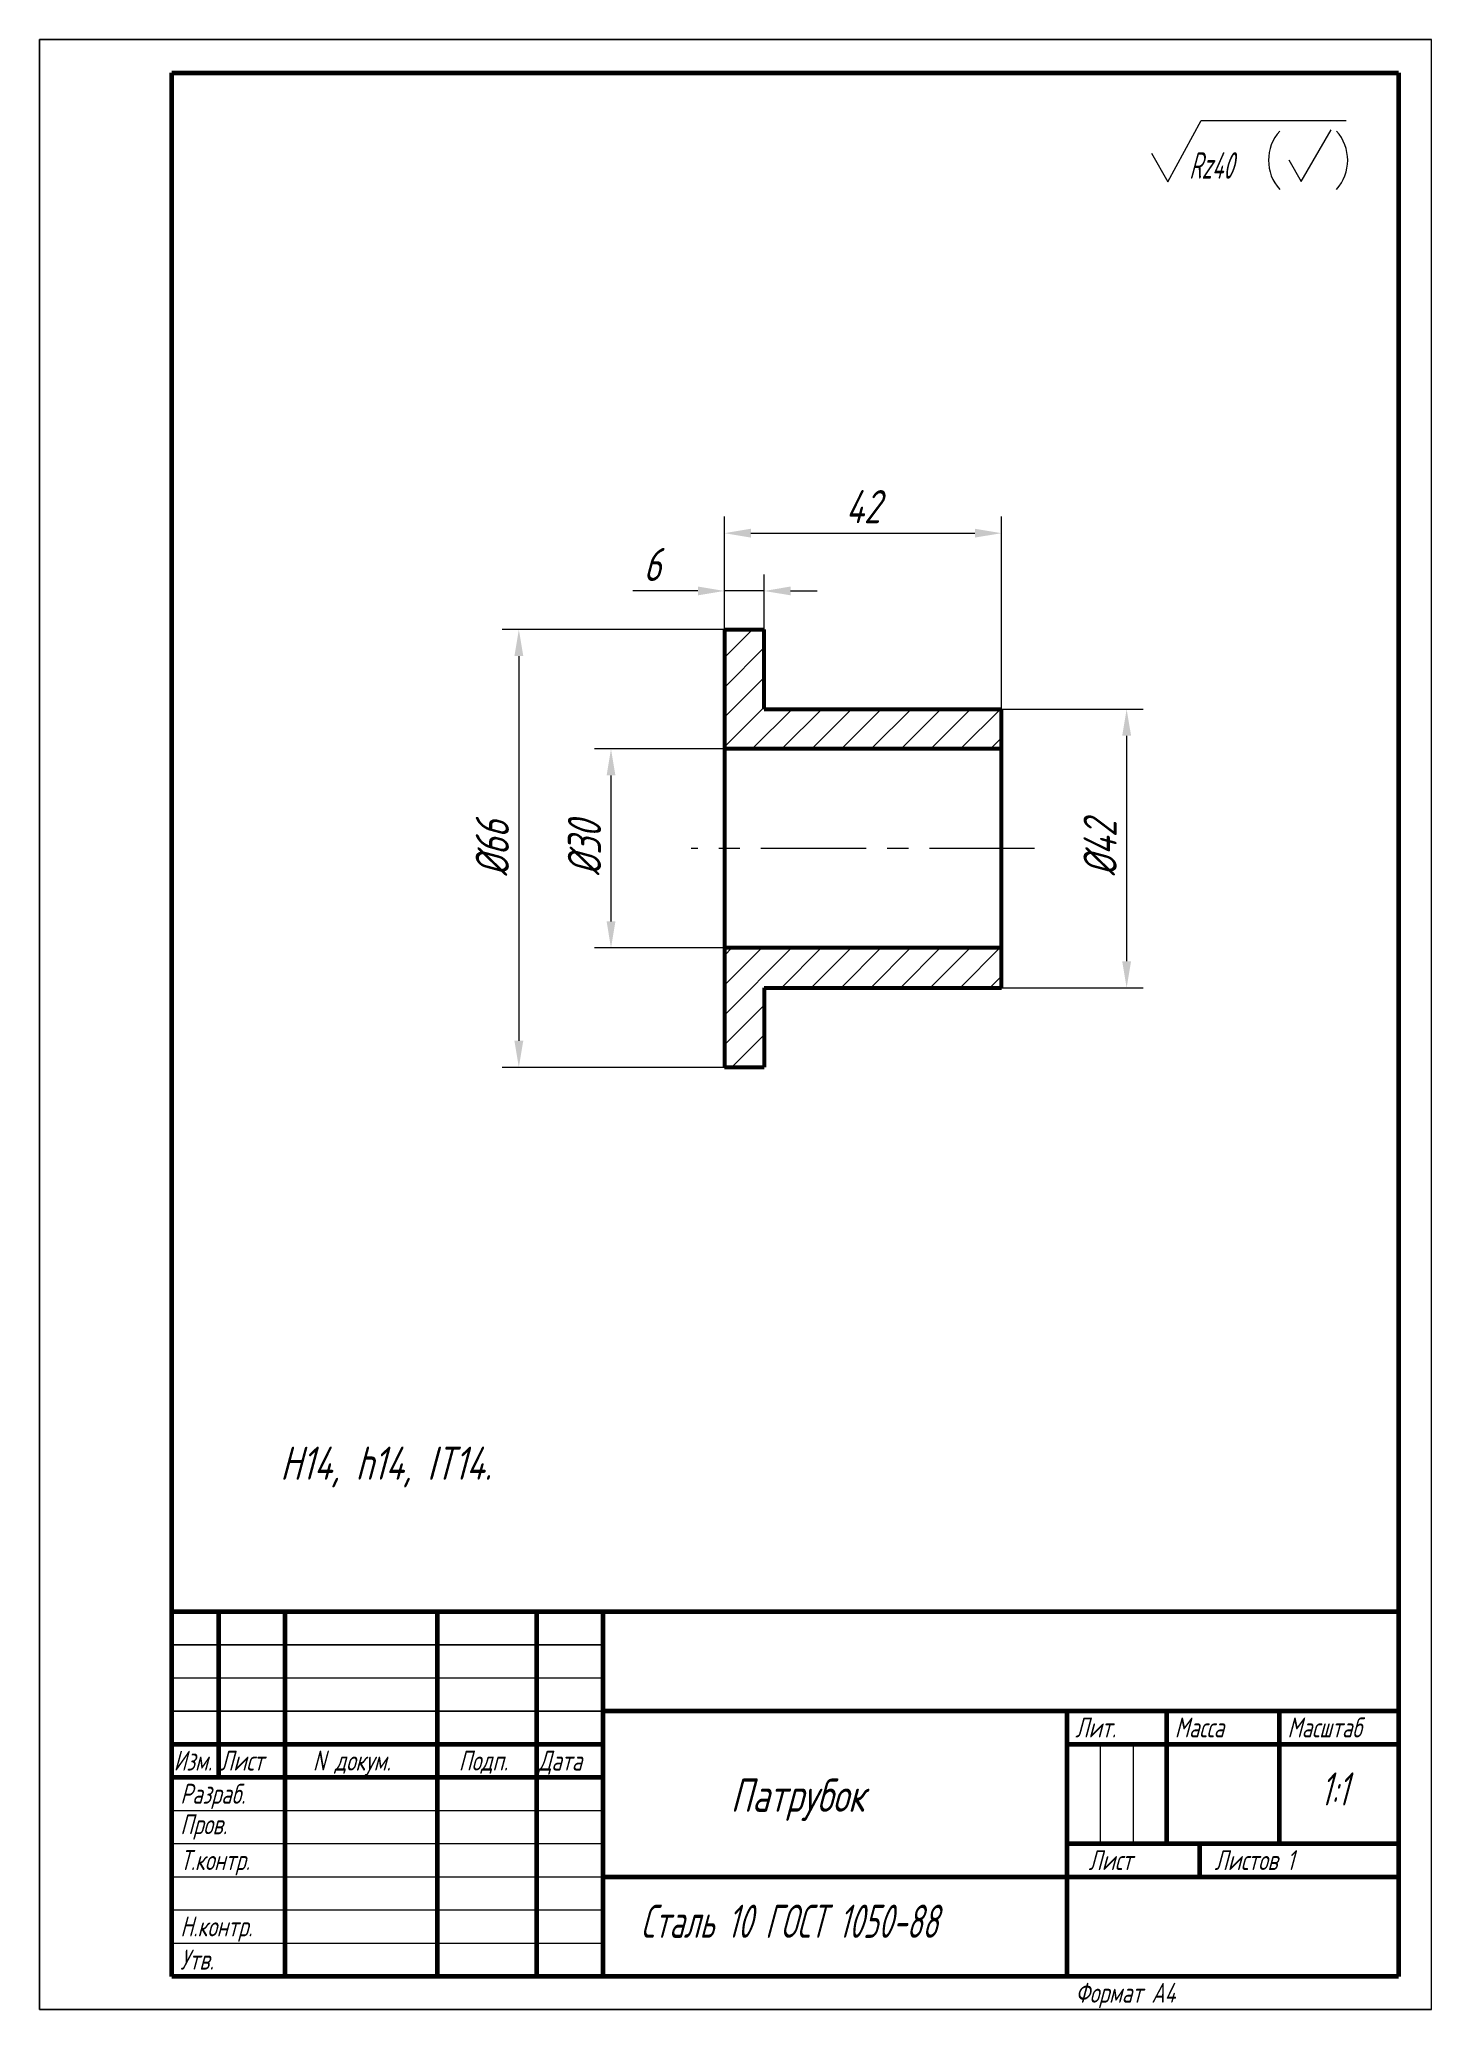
# Model space of a CAD drawing. Header units: millimetres. Extents: x 1150 to 1360, y 0 to 297.
import ezdxf

# ---------------------------------------------------------------- set-up
doc = ezdxf.new("R2010")
doc.units = ezdxf.units.MM
doc.linetypes.add('осевая', pattern=[50.8, 31.75, -6.35, 6.35, -6.35])
doc.layers.get('0').update_dxf_attribs({"lineweight": 15})
for name, color, linetype, lineweight in [('Осевая', 7, 'осевая', 15), ('Основная', 7, 'Continuous', 60), ('Размерная', 7, 'Continuous', 18), ('Техт', 7, 'Continuous', 18), ('Штриховка', 7, 'Continuous', 18)]:
    doc.layers.add(name, color=color, linetype=linetype, lineweight=lineweight)
doc.styles.add('ESKD', font='Eskd2__1.ttf', dxfattribs={"oblique": 15, "height": 4})
doc.styles.get("Standard").update_dxf_attribs({"font": 'simplex.shx', "width": 0.7, "oblique": 15, "height": 5})
doc.dimstyles.new('ESKD', dxfattribs={"dimtxt": 4, "dimasz": 4, "dimexe": 2.5, "dimexo": 0, "dimgap": 1.5, "dimtad": 3, "dimdec": 3, "dimdsep": 46, "dimtxsty": 'Standard', "dimcen": 1.5, "dimdle": 1.25, "dimclrd": 256, "dimclre": 256, "dimclrt": 256, "dimazin": 2, "dimtfac": 0.766667, "dimtdec": 3, "dimtmove": 0, "dimatfit": 0, "dimtvp": 1.5, "dimtolj": 1, "dimtzin": 0, "dimlwd": -1, "dimlwe": -1, "dimarcsym": 0})
pattern_1 = [(45, (775.9176, 1311.4356), (-2.245064, 2.245064), [])]

# ---------------------------------------------------------------- blocks, each defined once
blk = doc.blocks.new('*D67')
at = {"layer": 'DEFPOINTS', "color": 0, "ltscale": 10, "transparency": 16777216}
for p in [(1295.12, 222.59), (1253.32, 208.06), (1295.12, 196.06)]:
    blk.add_point(p, dxfattribs=at)
at = {"layer": 'Размерная', "ltscale": 10, "transparency": 16777216}
for p, q in [((1253.32, 208.06), (1253.32, 225.09)), ((1295.12, 196.06), (1295.12, 225.09)), ((1257.32, 222.59), (1291.12, 222.59))]:
    blk.add_line(p, q, dxfattribs=at)
for points in [[(1257.32, 223.26), (1257.32, 221.93), (1253.32, 222.59)], [(1291.12, 223.26), (1291.12, 221.93), (1295.12, 222.59)]]:
    blk.add_solid(points, dxfattribs=at)
at = {"layer": 'Размерная', "ltscale": 10, "transparency": 16777216, "insert": (1274.22, 226.59), "char_height": 5, "attachment_point": 5}
blk.add_mtext('\\A1;42', dxfattribs=at)
blk = doc.blocks.new('*D68')
at = {"layer": 'DEFPOINTS', "color": 0, "ltscale": 10, "transparency": 16777216}
for p in [(1253.32, 208.06), (1222.32, 142.06), (1253.32, 142.06)]:
    blk.add_point(p, dxfattribs=at)
at = {"layer": 'Размерная', "ltscale": 10, "transparency": 16777216}
for p, q in [((1253.32, 208.06), (1219.82, 208.06)), ((1222.32, 204.06), (1222.32, 146.06)), ((1253.32, 142.06), (1219.82, 142.06))]:
    blk.add_line(p, q, dxfattribs=at)
for points in [[(1221.65, 204.06), (1222.99, 204.06), (1222.32, 208.06)], [(1221.65, 146.06), (1222.99, 146.06), (1222.32, 142.06)]]:
    blk.add_solid(points, dxfattribs=at)
at = {"layer": 'Размерная', "ltscale": 10, "transparency": 16777216, "insert": (1218.32, 175.06), "char_height": 5, "attachment_point": 5, "rotation": 90}
blk.add_mtext('\\A1;%%c66', dxfattribs=at)
blk = doc.blocks.new('*D69')
at = {"layer": 'DEFPOINTS', "color": 0, "ltscale": 10, "transparency": 16777216}
for p in [(1253.32, 190.06), (1236.22, 160.06), (1253.32, 160.06)]:
    blk.add_point(p, dxfattribs=at)
at = {"layer": 'Размерная', "ltscale": 10, "transparency": 16777216}
for p, q in [((1253.32, 190.06), (1233.72, 190.06)), ((1236.22, 186.06), (1236.22, 164.06)), ((1253.32, 160.06), (1233.72, 160.06))]:
    blk.add_line(p, q, dxfattribs=at)
for points in [[(1235.56, 186.06), (1236.89, 186.06), (1236.22, 190.06)], [(1235.56, 164.06), (1236.89, 164.06), (1236.22, 160.06)]]:
    blk.add_solid(points, dxfattribs=at)
at = {"layer": 'Размерная', "ltscale": 10, "transparency": 16777216, "insert": (1232.22, 175.06), "char_height": 5, "attachment_point": 5, "rotation": 90}
blk.add_mtext('\\A1;%%c30', dxfattribs=at)
blk = doc.blocks.new('*D70')
at = {"layer": 'DEFPOINTS', "color": 0, "ltscale": 10, "transparency": 16777216}
for p in [(1259.32, 213.88), (1253.32, 208.06), (1259.32, 208.06)]:
    blk.add_point(p, dxfattribs=at)
at = {"layer": 'Размерная', "ltscale": 10, "transparency": 16777216}
for p, q in [((1249.32, 213.88), (1239.53, 213.88)), ((1253.32, 208.06), (1253.32, 216.38)), ((1259.32, 213.88), (1253.32, 213.88)), ((1259.32, 208.06), (1259.32, 216.38)), ((1263.32, 213.88), (1267.32, 213.88))]:
    blk.add_line(p, q, dxfattribs=at)
for points in [[(1249.32, 214.55), (1249.32, 213.22), (1253.32, 213.88)], [(1263.32, 214.55), (1263.32, 213.22), (1259.32, 213.88)]]:
    blk.add_solid(points, dxfattribs=at)
at = {"layer": 'Размерная', "ltscale": 10, "transparency": 16777216, "insert": (1242.43, 217.88), "char_height": 5, "attachment_point": 5}
blk.add_mtext('\\A1;6', dxfattribs=at)
blk = doc.blocks.new('*D71')
at = {"layer": 'DEFPOINTS', "color": 0, "ltscale": 10, "transparency": 16777216}
for p in [(1295.12, 196.06), (1295.12, 154.06), (1314, 154.06)]:
    blk.add_point(p, dxfattribs=at)
at = {"layer": 'Размерная', "ltscale": 10, "transparency": 16777216}
for p, q in [((1295.12, 196.06), (1316.5, 196.06)), ((1314, 192.06), (1314, 158.06)), ((1295.12, 154.06), (1316.5, 154.06))]:
    blk.add_line(p, q, dxfattribs=at)
for points in [[(1313.33, 192.06), (1314.67, 192.06), (1314, 196.06)], [(1313.33, 158.06), (1314.67, 158.06), (1314, 154.06)]]:
    blk.add_solid(points, dxfattribs=at)
at = {"layer": 'Размерная', "ltscale": 10, "transparency": 16777216, "insert": (1310, 175.06), "char_height": 5, "attachment_point": 5, "rotation": 90}
blk.add_mtext('\\A1;%%c42', dxfattribs=at)

msp = doc.modelspace()

# ---------------------------------------------------------------- hatches: boundary and pattern name
at = {"layer": 'Штриховка', "ltscale": 10}
h = msp.add_hatch(dxfattribs=at)
h.set_pattern_fill('ANSI31', color=256, style=0)
h.set_pattern_definition(pattern_1)
h.paths.add_polyline_path([(1295.1203, 190.0649), (1295.1203, 196.0649), (1259.3236, 196.0649), (1259.3236, 208.0649), (1253.3236, 208.0649), (1253.3236, 190.0649)])
h = msp.add_hatch(dxfattribs=at)
h.set_pattern_fill('ANSI31', color=256, style=0)
h.set_pattern_definition(pattern_1)
h.paths.add_polyline_path([(1295.1203, 154.0649), (1295.1203, 160.0649), (1253.3236, 160.0649), (1253.3236, 142.0649), (1259.3236, 142.0649), (1259.3236, 154.0649)])

# ---------------------------------------------------------------- linework, layer by layer
for p, q in [((1150, 297.0361), (1150, 0.0361)), ((1150, 0.0361), (1150, 297.0361)), ((1150, 297.0361), (1360, 297.0361)), ((1360, 297.0361), (1150, 297.0361)), ((1360, 0.0361), (1360, 297.0361)), ((1170, 55.0361), (1235, 55.0361)), ((1170, 55), (1235, 55)), ((1170, 50.0361), (1235, 50.0361)), ((1170, 50), (1235, 50)), ((1170, 45.0361), (1235, 45.0361)), ((1170, 45), (1235, 45)), ((1310, 40.0361), (1310, 25.0361)), ((1310, 40), (1310, 25)), ((1315, 40.0361), (1315, 25.0361)), ((1315, 40), (1315, 25)), ((1170, 30.0361), (1235, 30.0361)), ((1170, 25.0361), (1235, 25.0361)), ((1170, 20.0361), (1235, 20.0361)), ((1170, 15.0361), (1235, 15.0361)), ((1170, 10.0361), (1235, 10.0361)), ((1150, 0), (1360, 0)), ((1360, 0), (1150, 0))]:
    msp.add_line(p, q)
at = {"ltscale": 10}
for p in [(1150, 297.0361), (1360, 0)]:
    msp.add_line(p, (1360, 297.0361), dxfattribs=at)
at = {"lineweight": 0}
for p, q in [((1170, 292), (1170, 5)), ((1355, 292), (1170, 292)), ((1355, 5), (1355, 292)), ((1170, 5), (1355, 5))]:
    msp.add_line(p, q, dxfattribs=at)
at = {"layer": 'Осевая', "ltscale": 0.5}
msp.add_line((1300.1203, 175.0649), (1248.3236, 175.0649), dxfattribs=at)
at = {"layer": 'Основная', "ltscale": 10}
for p, q in [((1170, 292), (1355, 292)), ((1170, 5), (1170, 292)), ((1355, 292), (1355, 5)), ((1170, 60.0361), (1355, 60)), ((1177, 60), (1177, 35.0361)), ((1187, 60), (1187, 5.0361)), ((1210, 60), (1210, 5)), ((1225, 60), (1225, 5)), ((1235, 60), (1235, 5.0361)), ((1235, 45.0361), (1355, 45.0361)), ((1305, 45), (1305, 5.0361)), ((1320, 45.0361), (1320, 25.0361)), ((1337, 45), (1337, 25.0361)), ((1170, 40.0361), (1235, 40.0361)), ((1305, 40), (1355, 40)), ((1170, 35.0361), (1235, 35.0361)), ((1305, 25.0361), (1355, 25.0361)), ((1325, 25), (1325, 20)), ((1235, 20), (1355, 20.0361)), ((1305, 20.0361), (1355, 20.0361)), ((1355, 5), (1170, 5))]:
    msp.add_line(p, q, dxfattribs=at)
at = {"layer": 'Основная', "lineweight": 53}
for p, q in [((1253.3236, 208.0649), (1253.3236, 142.0649)), ((1253.3236, 208.0649), (1259.3236, 208.0649)), ((1259.3236, 196.0649), (1259.3236, 208.0649)), ((1259.3236, 196.0649), (1295.1203, 196.0649)), ((1295.1203, 154.0649), (1295.1203, 196.0649)), ((1295.1203, 190.0649), (1253.3236, 190.0649)), ((1295.1203, 160.0649), (1253.3236, 160.0649)), ((1259.3236, 154.0649), (1295.1203, 154.0649)), ((1259.3236, 154.0649), (1259.3236, 142.0649)), ((1253.3236, 142.0649), (1259.3236, 142.0649))]:
    msp.add_line(p, q, dxfattribs=at)
at = {"layer": 'Размерная', "ltscale": 10}
for p, q in [((1320.227, 275.5386), (1325.227, 284.8276)), ((1325.227, 284.8276), (1347.097, 284.8276)), ((1340.3328, 275.6284), (1344.8328, 283.4227)), ((1317.727, 279.8687), (1320.227, 275.5386)), ((1338.4603, 278.8717), (1340.3328, 275.6284))]:
    msp.add_line(p, q, dxfattribs=at)
for centre, start, end in [((1341.9866, 278.81), 138.019774, 221.980226), ((1340.7515, 278.81), 318.019774, 41.980226)]:
    msp.add_arc(centre, 6.5897, start, end, dxfattribs=at)

# ---------------------------------------------------------------- texts
at = {"layer": 'Размерная', "style": 'ESKD', "oblique": 15, "width": 0.7}
msp.add_text('Rz40', height=4, dxfattribs=at).set_placement((1323.4261, 276.0302))
at = {"layer": 'Техт', "oblique": 15}
for s, height, width, p in [('Н14, h14, IT14.', 5, 0.7, (1186.3229, 79.878)), ('Лит.', 3, 0.7, (1306.2551, 41.0361)), ('Масса', 3, 0.7, (1321.2551, 41.0361)), ('Масштаб', 3, 0.7, (1338.2551, 41.0361)), ('Изм.', 3, 0.7, (1170.2551, 36.0361)), ('Лист', 3, 0.7, (1177.2551, 36.0361)), ('N докум.', 3, 0.7, (1191.2551, 36.0361)), ('Подп.', 3, 0.7, (1213.2551, 36.0361)), ('Дата', 3, 0.7, (1225.2551, 36.0361)), ('1:1', 5, 0.6, (1343.2273, 30.758)), ('Разраб.', 3, 0.7, (1171.2551, 31.0361)), ('Патрубок', 5, 0.7, (1254.2669, 29.815)), ('Пров.', 3, 0.7, (1171.2551, 26.4333)), ('Т.контр.', 3, 0.7, (1171.2551, 21.0361)), ('Лист', 3, 0.7, (1308.2551, 21.0361)), ('Листов 1', 3, 0.7, (1327.2551, 21.0361)), ('Сталь 10 ГОСТ 1050-88', 5, 0.6, (1240.6961, 10.8179)), ('Н.контр.', 3, 0.7, (1171.2551, 11.0361)), ('Утв.', 3, 0.7, (1171.2551, 6.0361)), ('Формат А4', 3, 0.7, (1306.2551, 1.0361))]:
    msp.add_text(s, height=height, dxfattribs=dict(at, width=width)).set_placement(p)

# ---------------------------------------------------------------- dimensions: what is measured, and where the dimension line sits
at = {"layer": 'Размерная', "ltscale": 10}
dim = msp.add_linear_dim(base=(1295.1203, 222.5922), p1=(1253.3236, 208.0649), p2=(1295.1203, 196.0649), text='42', dimstyle='ESKD', dxfattribs=at)
dim.commit()
dim.dimension.update_dxf_attribs({"geometry": '*D67', "text_midpoint": (1274.222, 226.5922)})
dim = msp.add_linear_dim(base=(1259.3236, 213.8849), p1=(1253.3236, 208.0649), p2=(1259.3236, 208.0649), dimstyle='ESKD', dxfattribs=at)
dim.commit()
dim.dimension.update_dxf_attribs({"geometry": '*D70', "text_midpoint": (1242.4284, 213.8849), "dimtype": 160})
for base, p1, p2, text, picture, middle in [((1222.3214, 142.0649), (1253.3236, 208.0649), (1253.3236, 142.0649), '%%c66', '*D68', (1218.3214, 175.0649)), ((1313.9984, 154.0649), (1295.1203, 196.0649), (1295.1203, 154.0649), '%%c42', '*D71', (1309.9984, 175.0649)), ((1236.2225, 160.0649), (1253.3236, 190.0649), (1253.3236, 160.0649), '%%c30', '*D69', (1232.2225, 175.0649))]:
    dim = msp.add_linear_dim(base=base, p1=p1, p2=p2, angle=90, text=text, dimstyle='ESKD', dxfattribs=at)
    dim.commit()
    dim.dimension.update_dxf_attribs({"geometry": picture, "text_midpoint": middle})

doc.saveas('drawing.dxf')
